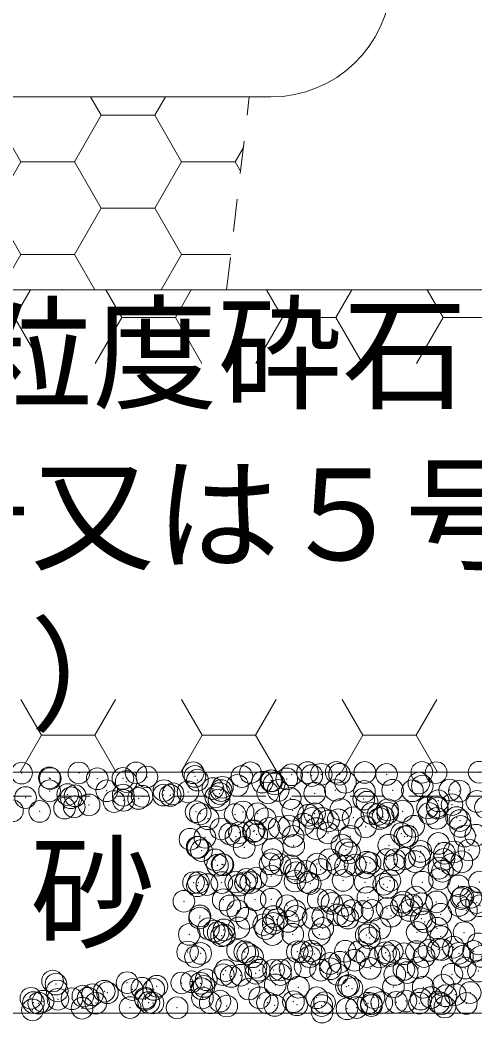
# Model space of a CAD drawing. Units: millimetres at full size; details may follow other scales. Extents: x 190759 to 276146, y -52712 to -16236.
# Drawn here: x 254993.9 to 255182.7, y -22392.4 to -21976.5 of the extents above; entities that cross this region are included whole.
import ezdxf
from ezdxf.enums import TextEntityAlignment as Align

# ---------------------------------------------------------------- set-up
doc = ezdxf.new("R2010")
doc.units = ezdxf.units.MM
doc.header["$LTSCALE"] = 18
doc.header["$PDMODE"] = 32
doc.header["$PDSIZE"] = 9
doc.linetypes.add('USER1', pattern=[1.35, 0.75, -0.6])
for name, color, linetype, lineweight in [('0_2', 7, 'Continuous', 5), ('本体', 2, 'Continuous', 13), ('ﾊｯﾁﾝｸﾞ', 7, 'Continuous', 5)]:
    doc.layers.add(name, color=color, linetype=linetype, lineweight=lineweight)
doc.styles.add('ＭＳ ゴシック', font='')
doc.styles.get('ＭＳ ゴシック').set_extended_font_data('MS Gothic')

msp = doc.modelspace()

# ---------------------------------------------------------------- linework, layer by layer
at = {"layer": '0_2'}
for p, q in [((255027.66, -22015.99), (255023.25, -22008.36)), ((255049.88, -22015.99), (255054.28, -22008.36)), ((254994.32, -22035.24), (254983.21, -22015.99)), ((255016.54, -22035.24), (255027.66, -22015.99)), ((255027.66, -22015.99), (255049.88, -22015.99)), ((255060.99, -22035.24), (255049.88, -22015.99)), ((255083.22, -22035.24), (255086.61, -22029.35)), ((254983.21, -22054.48), (254994.32, -22035.24)), ((254994.32, -22035.24), (255016.54, -22035.24)), ((255027.66, -22054.48), (255016.54, -22035.24)), ((255049.88, -22054.48), (255060.99, -22035.24)), ((255060.99, -22035.24), (255083.22, -22035.24)), ((255085.46, -22039.13), (255083.22, -22035.24)), ((254994.32, -22073.73), (254983.21, -22054.48)), ((255016.54, -22073.73), (255027.66, -22054.48)), ((255027.66, -22054.48), (255049.88, -22054.48)), ((255060.99, -22073.73), (255049.88, -22054.48)), ((254985.87, -22088.37), (254994.32, -22073.73)), ((254994.32, -22073.73), (255016.54, -22073.73)), ((255024.99, -22088.37), (255016.54, -22073.73)), ((255052.54, -22088.37), (255060.99, -22073.73)), ((255060.99, -22073.73), (255081.39, -22073.73))]:
    msp.add_line(p, q, dxfattribs=at)
at = {"layer": '本体'}
for p, q in [((254950.12, -22008.36), (255098.04, -22008.36)), ((254848.08, -22088.37), (255200.08, -22088.37))]:
    msp.add_line(p, q, dxfattribs=at)
at = {"layer": '本体', "linetype": 'USER1', "lineweight": 9}
msp.add_lwpolyline([(255079.67, -22088.36), (255089.08, -22008.36), (254959.08, -22008.36), (254968.49, -22088.36)], dxfattribs=at)
at = {"layer": '本体'}
msp.add_arc((255098.04, -21958.36), 50, 270, 357.7093, dxfattribs=at)
at = {"layer": 'ﾊｯﾁﾝｸﾞ'}
for p, q in [((254991.71, -22099.81), (254998.32, -22088.37)), ((255036.16, -22099.81), (255029.56, -22088.37)), ((255058.39, -22099.81), (255064.99, -22088.37)), ((255102.84, -22099.81), (255096.23, -22088.37)), ((255125.06, -22099.81), (255131.67, -22088.37)), ((255169.51, -22099.81), (255162.91, -22088.37)), ((255002.76, -22118.94), (254991.71, -22099.81)), ((255025.12, -22118.94), (255036.16, -22099.81)), ((255036.16, -22099.81), (255058.39, -22099.81)), ((255069.43, -22118.94), (255058.39, -22099.81)), ((255091.79, -22118.94), (255102.84, -22099.81)), ((255102.84, -22099.81), (255125.06, -22099.81)), ((255136.11, -22118.94), (255125.06, -22099.81)), ((255158.47, -22118.94), (255169.51, -22099.81)), ((255169.51, -22099.81), (255191.74, -22099.81)), ((255002.82, -22273.03), (254994.26, -22258.2)), ((255025.05, -22273.03), (255033.62, -22258.2)), ((255069.5, -22273.03), (255060.93, -22258.2)), ((255091.72, -22273.03), (255100.29, -22258.2)), ((255136.17, -22273.03), (255127.61, -22258.2)), ((255158.4, -22273.03), (255166.97, -22258.2)), ((254993.97, -22288.37), (255002.82, -22273.03)), ((255002.82, -22273.03), (255025.05, -22273.03)), ((255033.9, -22288.37), (255025.05, -22273.03)), ((255060.65, -22288.37), (255069.5, -22273.03)), ((255069.5, -22273.03), (255091.72, -22273.03)), ((255100.58, -22288.37), (255091.72, -22273.03)), ((255127.32, -22288.37), (255136.17, -22273.03)), ((255136.17, -22273.03), (255158.4, -22273.03)), ((255167.25, -22288.37), (255158.4, -22273.03))]:
    msp.add_line(p, q, dxfattribs=at)
at = {"layer": 'ﾊｯﾁﾝｸﾞ', "linetype": 'USER1', "lineweight": 9}
msp.add_lwpolyline([(255210.08, -22078.37), (255436.08, -22078.37), (255436.08, -22298.37), (254612.08, -22298.37), (254612.08, -22078.37), (254838.08, -22078.37)], dxfattribs=at)
at = {"layer": 'ﾊｯﾁﾝｸﾞ', "lineweight": 20}
for points in [[(255426.08, -22288.37), (254622.08, -22288.37), (254622.08, -22088.37), (255426.08, -22088.37)], [(254622.08, -22288.37), (255426.08, -22288.37), (255426.08, -22388.37), (254622.08, -22388.37)]]:
    msp.add_lwpolyline(points, close=True, dxfattribs=at)
at = {"layer": 'ﾊｯﾁﾝｸﾞ'}
for p in [(255125.16, -22288.46), (255160.73, -22288.46), (255184.46, -22288.41), (254994.62, -22288.76), (255006.12, -22290.74), (255006.5, -22291.03), (255018.35, -22288.72), (255026, -22291.12), (255036.61, -22291), (255038.02, -22292.29), (255042.08, -22288.67), (255046.58, -22290.38), (255065.81, -22288.63), (255066.52, -22290.13), (255067.55, -22291.68), (255086.01, -22290.22), (255089.54, -22288.59), (255094.49, -22292.5), (255098.04, -22291.94), (255098.45, -22291.97), (255104.65, -22291.16), (255106.6, -22289.48), (255113.27, -22288.54), (255115, -22289.8), (255118.96, -22289.27), (255126.54, -22289.22), (255128.98, -22292.61), (255137, -22288.5), (255146.03, -22289.32), (255166.62, -22288.58), (255006.19, -22296.13), (255029.92, -22296.09), (255053.65, -22296.04), (255063.63, -22296.56), (255073.98, -22295.2), (255077.38, -22296), (255077.94, -22294.67), (255084.14, -22293.86), (255099.45, -22293.23), (255101.11, -22295.96), (255124.84, -22295.91), (255136.85, -22296.37), (255148.57, -22295.87), (255156.79, -22296.11), (255159.47, -22292.88), (255160.88, -22294.16), (255172.3, -22295.83), (255176.28, -22296.21), (254996.23, -22298.91), (255013.7, -22297.69), (255015.11, -22298.98), (255016.81, -22298.17), (255032.95, -22300.6), (255036.75, -22297.92), (255036.92, -22300.07), (255043.11, -22299.26), (255044.65, -22298.37), (255053.46, -22297.9), (255056.25, -22298.01), (255057.43, -22297.37), (255075.14, -22298.63), (255076.54, -22299.91), (255076.83, -22297.27), (255096.77, -22297.02), (255106.08, -22299.3), (255116.26, -22297.11), (255136.57, -22299.56), (255137.97, -22300.85), (255167.51, -22300.24), (255183.56, -22300.5), (254990.8, -22304.38), (255002.09, -22304.66), (255012.44, -22303.3), (255016.41, -22302.78), (255022.6, -22301.96), (255067, -22304.81), (255086.49, -22304.9), (255107.08, -22304.16), (255127.02, -22303.91), (255146.51, -22304), (255152.7, -22304.56), (255163.05, -22303.2), (255167.01, -22302.68), (255167.1, -22303.26), (255173.21, -22301.86), (255187.04, -22303), (255068.75, -22305.66), (255071.97, -22307.71), (255083.17, -22305.99), (255092.48, -22305.62), (255095.7, -22307.67), (255113.66, -22306.25), (255115.07, -22307.54), (255116.21, -22305.58), (255119.43, -22307.62), (255122.02, -22308.6), (255125.99, -22308.08), (255132.19, -22307.26), (255139.94, -22305.53), (255142.54, -22305.9), (255143.16, -22307.58), (255144.6, -22306.92), (255146.5, -22305.38), (255163.67, -22305.49), (255166.89, -22307.54), (255175.09, -22307.19), (255176.5, -22308.47), (255077.31, -22311.95), (255090.75, -22312.94), (255091.16, -22312.66), (255097.25, -22311.7), (255101.51, -22311.3), (255105.48, -22310.78), (255111.67, -22309.96), (255116.74, -22311.79), (255137.33, -22311.05), (255157.27, -22310.8), (255176.76, -22310.89), (255064.46, -22316.18), (255070.65, -22315.36), (255081, -22314), (255083.54, -22315.08), (255084.97, -22313.48), (255092.16, -22314.23), (255107.27, -22315.04), (255121.69, -22313.61), (255131, -22314.99), (255152.19, -22313.87), (255153.59, -22315.16), (255154.73, -22314.95), (255178.46, -22314.91), (255183.13, -22314.55), (255067.48, -22319.49), (255067.85, -22319.63), (255069.25, -22320.91), (255086.97, -22319.58), (255098.79, -22320.3), (255107.56, -22318.84), (255127.5, -22318.59), (255129.28, -22320.56), (255146.99, -22318.68), (255160.22, -22321.24), (255167.58, -22317.94), (255174.04, -22321.48), (255180.23, -22320.67), (255074.91, -22324.75), (255098.64, -22324.7), (255122.37, -22324.66), (255130.68, -22321.85), (255137.81, -22325.73), (255146.1, -22324.62), (255149.56, -22324.7), (255153.53, -22324.18), (255157.75, -22325.48), (255159.72, -22323.37), (255169.83, -22324.57), (255170.07, -22322), (255177.24, -22325.57), (255075.88, -22326.99), (255077.79, -22326.63), (255078.12, -22326.79), (255097.73, -22326.38), (255101.85, -22326.75), (255106.37, -22327.25), (255107.78, -22328.54), (255112.5, -22329.58), (255117.22, -22326.47), (255118.7, -22328.77), (255125.58, -22326.71), (255129.05, -22327.4), (255133.02, -22326.88), (255137.31, -22327.92), (255139.21, -22326.07), (255149.31, -22326.66), (255167.8, -22328.19), (255169.21, -22329.47), (255173.04, -22326.62), (255065.96, -22334.2), (255067.96, -22334.17), (255077.68, -22334.17), (255083.47, -22333.94), (255088.03, -22332.81), (255089.69, -22334.16), (255091.99, -22332.28), (255098.19, -22331.47), (255108.04, -22333.52), (255108.54, -22330.1), (255113.42, -22334.12), (255127.98, -22333.27), (255137.15, -22334.08), (255147.47, -22333.36), (255160.88, -22334.03), (255168.06, -22332.62), (255184.61, -22333.99), (255067.52, -22335.51), (255071.48, -22334.98), (255084.87, -22335.23), (255087.45, -22334.27), (255114.41, -22334.61), (255144.9, -22334.87), (255146.3, -22336.16), (255175.84, -22335.55), (255061.96, -22341.91), (255078.27, -22341.32), (255091.5, -22341.3), (255098.21, -22341.06), (255117.7, -22341.16), (255121.99, -22341.56), (255138.29, -22340.41), (255152.93, -22342.24), (255158.23, -22340.16), (255166.75, -22342.17), (255177.1, -22340.81), (255177.72, -22340.25), (255181.06, -22340.29), (255183.42, -22342.5), (255081.06, -22343.83), (255084.28, -22345.87), (255104.79, -22343.78), (255108.01, -22345.83), (255123.4, -22342.85), (255128.52, -22343.74), (255131.74, -22345.79), (255136.08, -22346.21), (255140.04, -22345.69), (255146.24, -22344.87), (255152.25, -22343.7), (255155.47, -22345.74), (255156.59, -22343.51), (255160.55, -22342.99), (255175.98, -22343.65), (255179.2, -22345.7), (255184.83, -22343.78), (255068.44, -22348.86), (255068.59, -22347.99), (255087.93, -22348.95), (255099.08, -22348.25), (255100.49, -22349.54), (255105.21, -22350.27), (255108.52, -22348.21), (255115.56, -22348.91), (255119.53, -22348.39), (255125.73, -22347.57), (255128.46, -22347.95), (255130.02, -22348.92), (255147.95, -22348.05), (255160.52, -22349.19), (255161.92, -22350.47), (255168.54, -22347.3), (255072.11, -22353.29), (255074.54, -22354.31), (255076.18, -22354.94), (255078.51, -22353.79), (255084.7, -22352.97), (255095.05, -22351.61), (255095.84, -22353.24), (255099.02, -22351.09), (255119.57, -22353.2), (255143.3, -22353.16), (255158.71, -22354.84), (255167.03, -22353.11), (255178.2, -22354.94), (255064.19, -22355.67), (255077.58, -22356.22), (255078.75, -22356), (255098.69, -22355.75), (255107.12, -22355.61), (255118.18, -22355.84), (255137.61, -22355.87), (255138.77, -22355.1), (255139.01, -22357.16), (255168.55, -22356.55), (255063.49, -22362.95), (255084.21, -22362.3), (255087.22, -22362.91), (255109, -22362.89), (255110.95, -22362.86), (255114.7, -22362.56), (255128.94, -22362.64), (255134.68, -22362.82), (255145.64, -22363.23), (255148.43, -22362.73), (255158.41, -22362.78), (255163.61, -22362.31), (255167.58, -22361.79), (255169.02, -22361.99), (255173.77, -22360.98), (255182.14, -22362.74), (255184.12, -22359.61), (255066.7, -22365), (255068.92, -22363.54), (255088.41, -22363.63), (255090.43, -22364.95), (255114.16, -22364.91), (255116.11, -22363.85), (255126.56, -22367.19), (255132.75, -22366.38), (255137.89, -22364.87), (255143.1, -22365.01), (255147.07, -22364.49), (255153.26, -22363.68), (255161.62, -22364.83), (255176.13, -22363.5), (255177.54, -22364.78), (255185.35, -22364.78), (255079.23, -22370.68), (255091.8, -22369.25), (255093.2, -22370.54), (255099.17, -22370.43), (255102.08, -22370.41), (255106.04, -22369.89), (255112.24, -22369.08), (255118.66, -22370.52), (255122.59, -22367.71), (255122.74, -22369.92), (255139.25, -22369.78), (255153.23, -22370.18), (255154.63, -22371.47), (255159.19, -22369.53), (255178.68, -22369.62), (255184.17, -22370.86), (255007.46, -22375), (255038.4, -22375.67), (255061.06, -22375.81), (255065.02, -22375.29), (255071.22, -22374.48), (255078.27, -22372.37), (255081.57, -22373.11), (255085.53, -22372.59), (255091.73, -22371.78), (255102, -22372.32), (255125.73, -22372.28), (255149.46, -22372.24), (255173.19, -22372.19), (255008.86, -22376.29), (255009.38, -22379.12), (255028.88, -22379.22), (255030.19, -22379.88), (255040.54, -22378.51), (255044.51, -22377.99), (255049.46, -22378.47), (255050.71, -22377.18), (255068.89, -22375.94), (255069.4, -22378.22), (255070.29, -22377.22), (255088.89, -22378.31), (255099.83, -22376.61), (255109.48, -22377.57), (255129.42, -22377.32), (255130.32, -22376.87), (255131.72, -22378.16), (255148.91, -22377.41), (255161.26, -22377.55), (255169.5, -22376.67), (255180.8, -22379.78), (254998.45, -22382.16), (254999.52, -22383.92), (255003.49, -22383.39), (255009.68, -22382.58), (255015.49, -22382.36), (255020.03, -22381.22), (255022.18, -22382.12), (255024, -22380.69), (255045.91, -22382.08), (255045.98, -22382.62), (255047.39, -22383.91), (255049.13, -22384.12), (255069.64, -22382.03), (255072.85, -22384.08), (255076.92, -22383.3), (255093.37, -22381.99), (255096.58, -22384.04), (255107.41, -22383.56), (255117.1, -22381.95), (255120.31, -22383.99), (255140.83, -22381.9), (255144.04, -22383.95), (255150.13, -22383.82), (255154.09, -22383.3), (255160.29, -22382.48), (255164.56, -22381.86), (255167.77, -22383.91), (255170.64, -22381.12), (255174.6, -22380.59), (254999.11, -22387.01), (255001.67, -22384.21), (255019.69, -22386.27), (255025.4, -22384.17), (255039.63, -22386.01), (255059.13, -22386.11), (255079.71, -22385.36), (255099.65, -22385.11), (255108.82, -22384.85), (255119.14, -22385.2), (255119.27, -22387.88), (255129.62, -22386.52), (255133.58, -22386), (255138.35, -22384.23), (255139.73, -22384.46), (255139.78, -22385.18), (255159.67, -22384.21), (255168.85, -22384.5), (255170.25, -22385.78), (255179.16, -22384.3)]:
    msp.add_point(p, dxfattribs=at)

# ---------------------------------------------------------------- texts
at = {"layer": '0_2', "style": 'ＭＳ ゴシック'}
for s, p in [('\u3000単粒度砕石', (254868.68, -22095.8)), ('（４号又は５号', (254842.78, -22162.47)), ('）', (254998.18, -22229.13))]:
    msp.add_text(s, height=37.98, dxfattribs=at).set_placement(p, align=Align.TOP_LEFT)
msp.add_text('砂', height=37.98, dxfattribs=at).set_placement((255024.08, -22338.37), align=Align.MIDDLE_CENTER)

doc.saveas('drawing.dxf')
